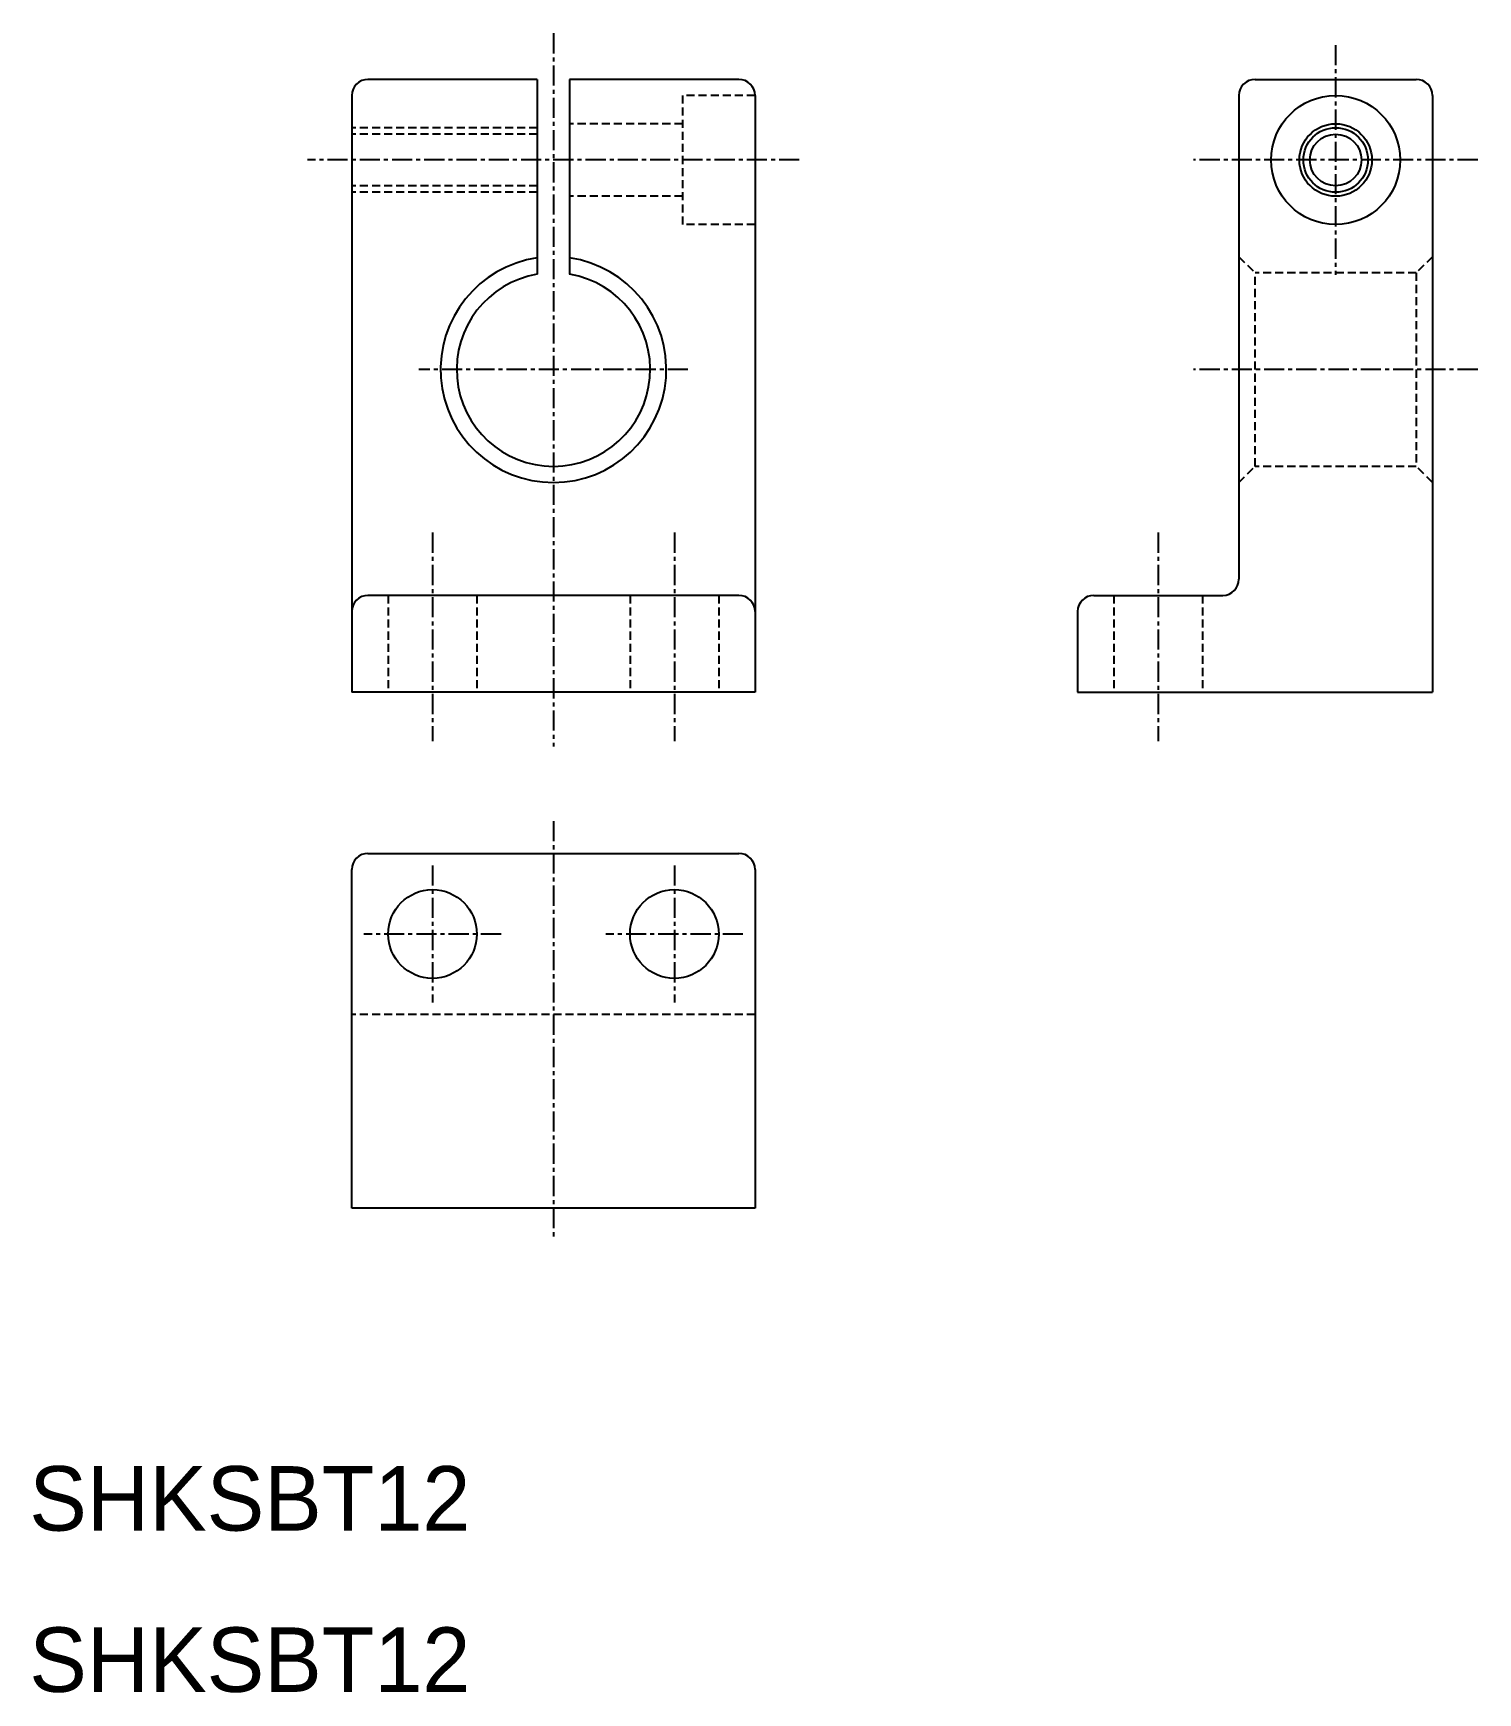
# Model space of a CAD drawing. Extents: x 10 to 100, y 10 to 113.
import ezdxf

# ---------------------------------------------------------------- set-up
doc = ezdxf.new("R2010")
doc.units = 0
doc.linetypes.add('CENTER', pattern=[2, 1.25, -0.25, 0.25, -0.25])
doc.linetypes.add('DASHED', pattern=[0.75, 0.5, -0.25])
doc.layers.get('0').update_dxf_attribs({"linetype": 'CONTINUOUS'})
doc.layers.add('CENTER', color=1, linetype='CENTER')

msp = doc.modelspace()

# ---------------------------------------------------------------- linework, layer by layer
at = {"color": 7, "linetype": 'CONTINUOUS'}
for p, q in [((41.5, 110), (31, 110)), ((41.5, 110), (41.5, 97.92)), ((54, 110), (43.5, 110)), ((43.5, 110), (43.5, 97.92)), ((86, 110), (96, 110)), ((30, 109), (30, 72)), ((55, 109), (55, 72)), ((85, 109), (85, 79)), ((97, 109), (97, 72)), ((54, 78), (31, 78)), ((76, 78), (84, 78)), ((75, 77), (75, 72)), ((55, 72), (30, 72)), ((75, 72), (97, 72)), ((31, 62), (54, 62)), ((30, 40), (30, 61)), ((55, 61), (55, 40)), ((55, 40), (30, 40))]:
    msp.add_line(p, q, dxfattribs=at)
at = {"color": 3, "linetype": 'DASHED'}
for p, q in [((55, 109), (50.5, 109)), ((50.5, 109), (50.5, 101)), ((50.5, 107.25), (43.5, 107.25)), ((41.5, 107), (30, 107)), ((41.5, 106.6), (30, 106.6)), ((41.5, 103.4), (30, 103.4)), ((41.5, 103), (30, 103)), ((50.5, 102.75), (43.5, 102.75)), ((55, 101), (50.5, 101)), ((85, 99), (86, 98)), ((97, 99), (96, 98)), ((96, 98), (86, 98)), ((86, 86), (86, 98)), ((96, 98), (96, 86)), ((85, 85), (86, 86)), ((96, 86), (86, 86)), ((97, 85), (96, 86)), ((32.25, 78), (32.25, 72)), ((37.75, 78), (37.75, 72)), ((47.25, 78), (47.25, 72)), ((52.75, 78), (52.75, 72)), ((77.25, 78), (77.25, 72)), ((82.75, 78), (82.75, 72)), ((55, 52), (30, 52))]:
    msp.add_line(p, q, dxfattribs=at)
at = {"color": 7, "linetype": 'CONTINUOUS'}
for centre, radius in [((91, 105), 4), ((91, 105), 2.25), ((91, 105), 1.6), ((35, 57), 2.75), ((50, 57), 2.75)]:
    msp.add_circle(centre, radius, dxfattribs=at)
at = {"color": 3, "linetype": 'CONTINUOUS'}
msp.add_circle((91, 105), 2, dxfattribs=at)
at = {"color": 7, "linetype": 'CONTINUOUS'}
for centre, radius, start, end in [((31, 109), 1, 90, 180), ((54, 109), 1, 360, 90), ((86, 109), 1, 90, 180), ((96, 109), 1, 0, 90), ((42.5, 92), 7, 98.2132, 81.7868), ((42.5, 92), 6, 99.5941, 80.4059), ((84, 79), 1, 270, 0), ((31, 77), 1, 90, 180), ((54, 77), 1, 360, 90), ((76, 77), 1, 90, 180), ((31, 61), 1, 90, 180), ((54, 61), 1, 0, 90)]:
    msp.add_arc(centre, radius, start, end, dxfattribs=at)
at = {"layer": 'CENTER', "color": 1, "linetype": 'CENTER'}
for p, q in [((42.5, 112.86), (42.5, 68.63)), ((91, 112.13), (91, 97.87)), ((57.74, 105), (27.26, 105)), ((99.81, 105), (82.19, 105)), ((50.84, 92), (34.16, 92)), ((99.81, 92), (82.19, 92)), ((35, 81.89), (35, 68.95)), ((50, 81.89), (50, 68.95)), ((80, 81.89), (80, 68.95)), ((42.5, 64), (42.5, 38)), ((35, 61.25), (35, 52.75)), ((50, 61.25), (50, 52.75)), ((39.25, 57), (30.75, 57)), ((54.25, 57), (45.75, 57))]:
    msp.add_line(p, q, dxfattribs=at)

# ---------------------------------------------------------------- texts
at = {"color": 7, "linetype": 'CONTINUOUS'}
for p in [(10, 20), (10, 10)]:
    msp.add_text('SHKSBT12', height=4, dxfattribs=at).set_placement(p)

doc.saveas('drawing.dxf')
